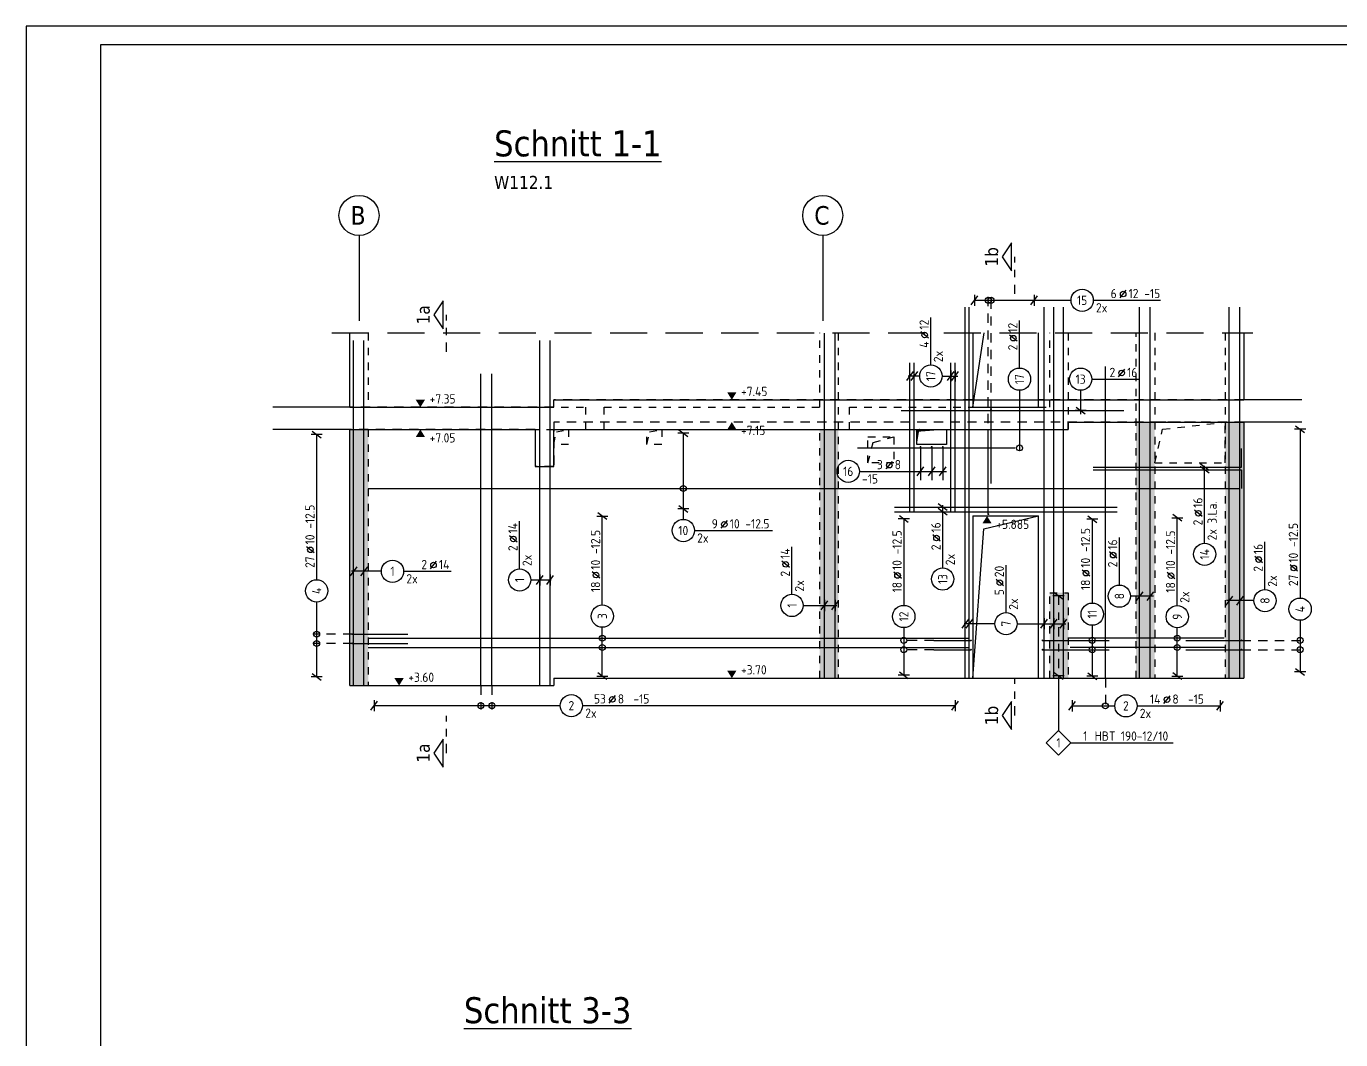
# Model space of a CAD drawing. Extents: x -17.6 to 69.1, y -6.7 to 29.7.
# Drawn here: x 0 to 17.72, y 16.05 to 29.7 of the extents above; entities that cross this region are included whole.
import ezdxf
from ezdxf.enums import TextEntityAlignment as Align

# ---------------------------------------------------------------- set-up
doc = ezdxf.new("R2010")
doc.units = 0
doc.header["$LTSCALE"] = 0.5
for name, pattern in [('AUSGEZOGEN', [1000.01, 1000, 0.01]), ('DASHDOTSMALL', [1.05, 0.5, -0.25, 0.05, -0.25]), ('DASHEDX2', [1.5, 1, -0.5]), ('DOT', [0.175, 0.05, -0.125]), ('HIDDEN', [0.375, 0.25, -0.125]), ('HIDDEN2', [0.187, 0.125, -0.062]), ('PUNKT', [0.175, 0.05, -0.125]), ('STRICHPUNKT2', [0.55, 0.25, -0.125, 0.05, -0.125]), ('VERDECKT', [0.375, 0.25, -0.125])]:
    doc.linetypes.add(name, pattern=pattern)
for name, color, linetype in [('ACHSEN', 7, 'Continuous'), ('AFU', 7, 'Continuous'), ('BETON', 7, 'Continuous'), ('DRUEBER', 7, 'Continuous'), ('grau_mittel', 7, 'Continuous'), ('HBT', 7, 'Continuous'), ('HILFE', 7, 'Continuous'), ('koten', 7, 'Continuous'), ('OBJEKT', 7, 'Continuous'), ('RAHMEN', 7, 'Continuous'), ('RND', 7, 'Continuous'), ('SCHATTEN', 15, 'Continuous'), ('SCHNITTE', 7, 'Continuous'), ('SFP_Achsen', 7, 'Continuous'), ('STAHL', 7, 'Continuous'), ('TEXT', 7, 'Continuous'), ('VERDECKT', 7, 'Continuous'), ('WBZ', 7, 'Continuous')]:
    doc.layers.add(name, color=color, linetype=linetype)
doc.styles.add('helv', font='tahoma.ttf')
doc.styles.add('txt', font='isocp.shx')
doc.linetypes.add('AFU_50K', pattern='A,0.15,["/",Standard,S=0.2,R=0,X=-0.01,Y=-0.1],0.07,["/",Standard,S=0.2,R=0,X=-0.01,Y=-0.1],0.15', length=0.37)
doc.linetypes.add('AFU_50L', pattern='A,0.75,["/",Standard,S=0.2,R=0,X=-0.01,Y=-0.1],0.07,["/",Standard,S=0.2,R=0,X=-0.01,Y=-0.1],0.75', length=1.57)
doc.linetypes.add('AFU_50M', pattern='A,0.45,["/",Standard,S=0.2,R=0,X=-0.01,Y=-0.1],0.07,["/",Standard,S=0.2,R=0,X=-0.01,Y=-0.1],0.45', length=0.97)

# ---------------------------------------------------------------- blocks, each defined once
blk = doc.blocks.new('RND_LEI')
at = {"layer": 'RND', "color": 7, "linetype": 'Continuous'}
blk.add_line((1.022, 0.066), (1.19, 0.27), dxfattribs=at)
for centre, radius in [((0, 0), 0.3), ((1.106, 0.168), 0.075)]:
    blk.add_circle(centre, radius, dxfattribs=at)
at = {"layer": 'RND', "color": 7, "linetype": 'Continuous', "style": 'txt'}
blk.add_attdef('POSL', text='', height=0.25, dxfattribs=at).set_placement((0, 0), align=Align.MIDDLE)
blk.add_attdef('ANZ', text='', height=0.25, dxfattribs=at).set_placement((0.931, 0.057), align=Align.RIGHT)
for tag, p in [('DUM', (1.253, 0.057)), ('ABSTD', (1.674, 0.057)), ('POSTXT', (0.374, -0.327))]:
    blk.add_attdef(tag, p, '', height=0.25, dxfattribs=at)
blk = doc.blocks.new('lei_gre')
at = {"layer": 'RND', "color": 7, "linetype": 'Continuous'}
for p, q in [((-0.09, -0.12), (0.09, 0.12)), ((0, 0.15), (0, -0.15))]:
    blk.add_line(p, q, dxfattribs=at)
blk = doc.blocks.new('SCHN-2')
at = {"layer": 'SCHNITTE', "color": 6, "linetype": 'Continuous'}
blk.add_lwpolyline([(0.378, 0.088), (0, 0.34), (-0.378, 0.088)], close=True, dxfattribs=at)
at = {"layer": 'SCHNITTE', "color": 1, "linetype": 'DASHDOTSMALL', "style": 'helv'}
blk.add_attdef('SCHN-2', text='', height=0.35, dxfattribs=at).set_placement((0, 0.45), align=Align.CENTER)
blk = doc.blocks.new('A1-19-0')
at = {"layer": 'RAHMEN'}
for p, q in [((103.1, 59.4), (0, 59.4)), ((0, 59.4), (0, 0))]:
    blk.add_line(p, q, dxfattribs=at)
at = {"layer": 'RAHMEN', "color": 5}
for p, q in [((102.6, 58.9), (2, 58.9)), ((2, 58.9), (2, 0.5))]:
    blk.add_line(p, q, dxfattribs=at)
blk = doc.blocks.new('okrd_o')
at = {"layer": 'koten', "color": 7, "linetype": 'Continuous'}
blk.add_solid([(-0.125, 0.202), (0.125, 0.202), (0, 0)], dxfattribs=at)
at = {"layer": 'koten', "style": 'txt'}
blk.add_attdef('OKRD', (0.25, 0.1), '', height=0.25, dxfattribs=at)
blk = doc.blocks.new('okrd_u')
at = {"layer": 'koten', "color": 7, "linetype": 'Continuous'}
blk.add_solid([(-0.125, -0.202), (0.125, -0.202), (0, 0)], dxfattribs=at)
at = {"layer": 'koten', "style": 'txt'}
blk.add_attdef('OKRD', (0.25, -0.35), '', height=0.25, dxfattribs=at)
blk = doc.blocks.new('HBT_LEI')
at = {"layer": 'HBT', "color": 7, "linetype": 'Continuous'}
blk.add_lwpolyline([(-0.33, 0), (0, 0.33), (0.33, 0), (0, -0.33)], close=True, dxfattribs=at)
at = {"layer": 'HBT', "color": 7, "linetype": 'Continuous', "style": 'txt'}
blk.add_attdef('POSH', text='', height=0.25, dxfattribs=at).set_placement((0, -0.126), align=Align.CENTER)
blk.add_attdef('STKH', text='', height=0.25, dxfattribs=at).set_placement((0.776, 0.055), align=Align.RIGHT)
at = {"layer": 'HBT', "style": 'txt'}
for tag, p in [('ARTH', (0.973, 0.055)), ('TEXTH', (0.415, -0.309))]:
    blk.add_attdef(tag, p, '', height=0.25, dxfattribs=at)

msp = doc.modelspace()

# ---------------------------------------------------------------- hatches: boundary and pattern name
at = {"layer": 'grau_mittel'}
for points in [[(14.96, 20.918), (15.21, 20.918), (15.21, 24.368), (14.96, 24.368)], [(16.41, 24.368), (16.16, 24.368), (16.16, 23.818), (16.16, 20.918), (16.41, 20.918)], [(4.36, 20.818), (4.61, 20.818), (4.61, 24.268), (4.36, 24.268)], [(10.695, 20.918), (10.945, 20.918), (10.945, 24.268), (10.695, 24.268)], [(14.045, 22.068), (13.795, 22.068), (13.795, 20.918), (14.045, 20.918)]]:
    msp.add_hatch(color=61, dxfattribs=at).paths.add_polyline_path(points)

# ---------------------------------------------------------------- linework, layer by layer
at = {"layer": 'ACHSEN', "color": 140, "linetype": 'AUSGEZOGEN'}
for p, q in [((4.485, 26.882), (4.485, 25.732)), ((10.735, 26.882), (10.735, 25.732))]:
    msp.add_line(p, q, dxfattribs=at)
at = {"layer": 'AFU', "color": 8, "linetype": 'AFU_50L'}
for p, q in [((7.11, 24.568), (7.11, 24.668)), ((7.11, 24.668), (12.76, 24.668)), ((13.645, 24.668), (16.41, 24.668)), ((4.36, 24.568), (7.11, 24.568)), ((14.045, 24.268), (14.045, 24.368)), ((14.045, 24.368), (16.41, 24.368)), ((4.36, 24.268), (6.86, 24.268)), ((7.11, 24.268), (14.045, 24.268)), ((7.11, 20.918), (12.76, 20.918)), ((7.11, 20.918), (7.11, 20.818)), ((13.645, 20.918), (16.41, 20.918)), ((4.36, 20.818), (7.11, 20.818))]:
    msp.add_line(p, q, dxfattribs=at)
at = {"layer": 'AFU', "color": 8, "linetype": 'AFU_50M'}
for p, q in [((6.86, 24.268), (6.86, 23.768)), ((7.11, 23.768), (7.11, 24.268))]:
    msp.add_line(p, q, dxfattribs=at)
at = {"layer": 'AFU', "color": 8, "linetype": 'AFU_50K'}
msp.add_line((6.86, 23.768), (7.11, 23.768), dxfattribs=at)
at = {"layer": 'BETON', "color": 6, "linetype": 'AUSGEZOGEN', "lineweight": -2}
for p, q in [((4.36, 24.568), (4.36, 25.569)), ((12.76, 25.569), (12.76, 24.568)), ((13.645, 24.568), (13.645, 25.569)), ((16.41, 25.569), (16.41, 24.668)), ((16.41, 24.368), (16.41, 20.918)), ((4.36, 20.818), (4.36, 24.268)), ((12.76, 23.103), (12.76, 20.918)), ((13.645, 20.918), (13.645, 23.103))]:
    msp.add_line(p, q, dxfattribs=at)
at = {"layer": 'BETON', "color": 6, "linetype": 'AUSGEZOGEN'}
for p, q in [((17.195, 24.668), (16.41, 24.668)), ((4.36, 24.568), (3.322, 24.568)), ((12.76, 24.568), (13.645, 24.568)), ((17.195, 24.368), (16.41, 24.368)), ((4.36, 24.268), (3.322, 24.268)), ((12.76, 23.103), (13.645, 23.103)), ((12.76, 20.918), (13.645, 20.918))]:
    msp.add_line(p, q, dxfattribs=at)
msp.add_lwpolyline([(12.005, 24.268), (12.405, 24.268), (12.405, 24.068), (12.005, 24.068)], close=True, dxfattribs=at)
at = {"layer": 'DRUEBER', "color": 7, "linetype": 'PUNKT', "lineweight": -2}
for p, q in [((4.61, 25.569), (4.61, 24.568)), ((10.695, 24.568), (10.695, 25.569)), ((10.945, 25.569), (10.945, 20.918)), ((13.795, 24.568), (13.795, 25.569)), ((14.045, 25.569), (14.045, 24.268)), ((14.96, 20.918), (14.96, 25.569)), ((15.21, 25.569), (15.21, 20.918)), ((16.16, 25.569), (16.16, 20.918)), ((4.61, 24.268), (4.61, 20.818)), ((10.695, 20.918), (10.695, 24.268)), ((13.795, 20.918), (13.795, 22.068)), ((14.045, 22.068), (14.045, 20.918))]:
    msp.add_line(p, q, dxfattribs=at)
at = {"layer": 'DRUEBER', "color": 7, "linetype": 'DOT'}
for p, q in [((4.61, 24.568), (7.54, 24.568)), ((7.54, 24.268), (7.54, 24.568)), ((7.79, 24.568), (10.695, 24.568)), ((7.79, 24.268), (7.79, 24.568)), ((11.095, 24.568), (12.76, 24.568)), ((11.095, 24.268), (11.095, 24.568)), ((13.645, 24.568), (13.795, 24.568)), ((16.16, 24.368), (16.41, 24.368)), ((4.61, 24.268), (7.54, 24.268)), ((7.79, 24.268), (10.695, 24.268)), ((11.095, 24.268), (14.045, 24.268))]:
    msp.add_line(p, q, dxfattribs=at)
at = {"layer": 'DRUEBER', "color": 7, "linetype": 'PUNKT'}
msp.add_line((13.795, 22.068), (14.045, 22.068), dxfattribs=at)
at = {"layer": 'HBT', "color": 6, "linetype": 'STRICHPUNKT2'}
msp.add_line((13.914, 22.029), (13.914, 20.949), dxfattribs=at)
at = {"layer": 'HBT', "color": 7, "linetype": 'AUSGEZOGEN'}
for p, q in [((13.914, 20.949), (13.914, 20.198)), ((14.079, 20.048), (15.461, 20.048))]:
    msp.add_line(p, q, dxfattribs=at)
at = {"layer": 'HILFE', "color": 102, "linetype": 'DASHEDX2'}
msp.add_line((4.118, 25.569), (16.531, 25.569), dxfattribs=at)
at = {"layer": 'OBJEKT', "color": 7, "linetype": 'AUSGEZOGEN'}
msp.add_line((12.76, 24.668), (13.645, 24.668), dxfattribs=at)
at = {"layer": 'RND', "color": 102, "linetype": 'VERDECKT'}
for p, q in [((12.967, 24.129), (12.967, 26.059)), ((13.004, 24.542), (13.004, 26.059)), ((13.205, 24.02), (13.438, 24.02)), ((4.395, 21.511), (3.864, 21.511)), ((4.395, 21.386), (3.864, 21.386)), ((12.234, 21.427), (11.778, 21.427)), ((12.234, 21.302), (11.778, 21.302)), ((16.379, 21.427), (17.22, 21.427)), ((16.379, 21.302), (17.22, 21.302)), ((14.545, 20.918), (14.545, 20.495)), ((6.126, 20.818), (6.126, 20.498)), ((6.276, 20.818), (6.276, 20.498))]:
    msp.add_line(p, q, dxfattribs=at)
at = {"layer": 'RND', "color": 7, "linetype": 'AUSGEZOGEN'}
for p, q in [((12.782, 26.009), (13.586, 26.009)), ((13.586, 26.009), (14.082, 26.009)), ((14.382, 26.009), (15.289, 26.009)), ((12.193, 25.138), (12.193, 25.778)), ((13.388, 25.096), (13.388, 25.736)), ((14.362, 24.946), (15.002, 24.946)), ((3.914, 24.202), (3.914, 22.244)), ((8.856, 24.218), (8.856, 23.198)), ((17.17, 24.272), (17.17, 21.998)), ((11.229, 23.704), (11.769, 23.704)), ((15.883, 22.737), (15.883, 23.377)), ((7.764, 21.904), (7.764, 23.101)), ((8.856, 23.198), (8.856, 23.057)), ((11.828, 23.066), (11.828, 21.899)), ((12.353, 22.403), (12.353, 23.043)), ((14.368, 23.061), (14.368, 21.93)), ((15.514, 21.896), (15.514, 23.077)), ((6.65, 22.391), (6.65, 23.031)), ((9.006, 22.907), (10.058, 22.907)), ((10.321, 22.048), (10.321, 22.688)), ((14.734, 22.173), (14.734, 22.813)), ((16.696, 22.113), (16.696, 22.753)), ((5.086, 22.358), (5.726, 22.358)), ((13.206, 21.802), (13.206, 22.442)), ((3.914, 21.944), (3.914, 20.934)), ((14.368, 21.63), (14.368, 20.945)), ((17.17, 21.698), (17.17, 21.002)), ((7.764, 20.947), (7.764, 21.604)), ((11.828, 21.599), (11.828, 20.957)), ((15.514, 20.944), (15.514, 21.596)), ((4.69, 20.548), (7.197, 20.548)), ((7.497, 20.548), (12.522, 20.548)), ((14.096, 20.545), (14.672, 20.545)), ((14.972, 20.545), (16.094, 20.545))]:
    msp.add_line(p, q, dxfattribs=at)
at = {"layer": 'RND', "color": 102, "linetype": 'AUSGEZOGEN'}
for p, q in [((12.043, 24.988), (11.887, 24.988)), ((12.343, 24.988), (12.556, 24.988)), ((13.388, 24.796), (13.388, 23.991)), ((14.212, 24.796), (14.212, 24.473)), ((15.883, 22.737), (15.883, 23.78)), ((11.229, 23.704), (12.403, 23.704)), ((12.353, 22.48), (12.353, 23.249)), ((4.786, 22.358), (4.382, 22.358)), ((6.8, 22.241), (7.075, 22.241)), ((15.194, 22.023), (14.884, 22.023)), ((10.471, 21.898), (10.926, 21.898)), ((16.546, 21.963), (16.176, 21.963)), ((13.056, 21.652), (12.643, 21.652)), ((13.356, 21.652), (14.011, 21.652))]:
    msp.add_line(p, q, dxfattribs=at)
at = {"layer": 'RND', "color": 1, "linetype": 'AUSGEZOGEN'}
for points in [[(12.655, 20.918), (12.655, 25.918)], [(12.71, 20.918), (12.71, 25.918)], [(13.72, 20.918), (13.72, 25.918)], [(13.85, 20.918), (13.85, 25.918)], [(13.981, 20.918), (13.981, 25.918)], [(15.007, 20.918), (15.007, 25.918)], [(15.151, 20.918), (15.151, 25.918)], [(16.214, 20.918), (16.214, 25.918)], [(16.359, 20.918), (16.359, 25.918)], [(10.76, 20.918), (10.76, 25.568)], [(10.903, 20.918), (10.903, 25.568)], [(4.409, 20.818), (4.409, 25.468)], [(4.552, 20.818), (4.552, 25.468)], [(6.92, 20.818), (6.92, 25.468)], [(7.063, 20.818), (7.063, 25.468)], [(11.908, 23.168), (11.908, 25.168)], [(11.967, 23.168), (11.967, 25.168)], [(12.461, 23.168), (12.461, 25.168)], [(12.52, 23.168), (12.52, 25.168)], [(6.126, 20.818), (6.126, 25.018)], [(6.276, 20.818), (6.276, 25.018)], [(14.545, 20.918), (14.545, 25.118)], [(11.794, 24.523), (14.794, 24.523)], [(13.004, 23.542), (13.004, 24.542)], [(12.967, 23.129), (12.967, 24.129)], [(11.205, 24.02), (13.205, 24.02)], [(12.054, 24.034), (12.054, 23.584)], [(12.204, 24.034), (12.204, 23.584)], [(12.354, 24.034), (12.354, 23.584)], [(14.381, 23.762), (16.381, 23.762), (16.381, 24.012)], [(14.381, 23.723), (16.381, 23.723), (16.381, 23.473)], [(4.61, 23.474), (16.36, 23.474)], [(11.702, 23.222), (14.702, 23.222)], [(11.702, 23.158), (14.702, 23.158)], [(4.395, 21.511), (5.145, 21.511)], [(4.61, 21.457), (12.71, 21.457)], [(16.145, 21.457), (14.045, 21.457)], [(4.395, 21.386), (5.145, 21.386)], [(4.61, 21.332), (12.71, 21.332)], [(12.234, 21.427), (12.734, 21.427)], [(12.234, 21.302), (12.734, 21.302)], [(13.697, 21.427), (14.597, 21.427)], [(13.697, 21.302), (14.597, 21.302)], [(16.17, 21.332), (14.07, 21.332)], [(15.629, 21.427), (16.379, 21.427)], [(15.629, 21.302), (16.379, 21.302)]]:
    msp.add_lwpolyline(points, dxfattribs=at)
at = {"layer": 'RND', "color": 7, "linetype": 'AUSGEZOGEN', "const_width": 0.0125}
for points in [[(12.997, 24.542, 1), (13.01, 24.542, 1)], [(12.048, 24.034, 1), (12.06, 24.034, 1)], [(12.198, 24.034, 1), (12.21, 24.034, 1)], [(12.348, 24.034, 1), (12.36, 24.034, 1)], [(12.961, 23.129, 1), (12.974, 23.129, 1)], [(4.389, 21.511, 1), (4.402, 21.511, 1)], [(12.728, 21.427, 1), (12.74, 21.427, 1)], [(13.691, 21.427, 1), (13.703, 21.427, 1)], [(16.373, 21.427, 1), (16.386, 21.427, 1)], [(4.389, 21.386, 1), (4.402, 21.386, 1)], [(12.728, 21.302, 1), (12.74, 21.302, 1)], [(13.691, 21.302, 1), (13.703, 21.302, 1)], [(16.373, 21.302, 1), (16.386, 21.302, 1)]]:
    msp.add_lwpolyline(points, format="xyb", close=True, dxfattribs=at)
at = {"layer": 'RND', "color": 7, "linetype": 'AUSGEZOGEN'}
for centre in [(12.967, 26.009), (13.004, 26.009), (13.388, 24.02), (8.856, 23.474), (3.914, 21.511), (7.764, 21.457), (11.828, 21.427), (14.368, 21.427), (15.514, 21.457), (17.17, 21.427), (3.914, 21.386), (7.764, 21.332), (11.828, 21.302), (14.368, 21.302), (15.514, 21.332), (17.17, 21.302), (6.126, 20.548), (6.276, 20.548), (14.545, 20.545)]:
    msp.add_circle(centre, 0.04, dxfattribs=at)
at = {"layer": 'SCHATTEN', "color": 1, "linetype": 'AUSGEZOGEN'}
msp.add_lwpolyline([(12.005, 24.068, 0, 0.0326, 0), (12.021, 24.266, 0, 0, 0), (12.005, 24.252, 0.0304, 0, 0), (12.405, 24.268, 0, 0, 0)], format="xyseb", dxfattribs=at)
at = {"layer": 'SCHNITTE', "color": 6, "linetype": 'STRICHPUNKT2'}
for p, q in [((13.324, 26.094), (13.324, 26.594)), ((5.663, 25.313), (5.663, 25.813)), ((13.324, 20.415), (13.324, 20.915)), ((5.663, 19.909), (5.663, 20.409))]:
    msp.add_line(p, q, dxfattribs=at)
at = {"layer": 'SFP_Achsen', "color": 7, "linetype": 'AUSGEZOGEN'}
for centre in [(4.485, 27.152), (10.735, 27.152)]:
    msp.add_circle(centre, 0.27, dxfattribs=at)
at = {"layer": 'STAHL', "color": 102, "linetype": 'AUSGEZOGEN'}
for p, q in [((12.76, 24.568), (12.912, 25.569)), ((12.907, 22.931), (13.645, 23.103)), ((12.76, 20.918), (12.907, 22.931))]:
    msp.add_line(p, q, dxfattribs=at)
at = {"layer": 'VERDECKT', "color": 7, "linetype": 'VERDECKT'}
for p, q in [((12.76, 24.668), (7.11, 24.668)), ((16.41, 24.668), (13.645, 24.668)), ((7.11, 24.568), (4.36, 24.568)), ((16.41, 24.368), (7.11, 24.368)), ((7.11, 24.368), (7.11, 23.768)), ((6.86, 24.268), (4.36, 24.268)), ((6.86, 24.268), (6.86, 23.768)), ((7.11, 23.768), (6.86, 23.768))]:
    msp.add_line(p, q, dxfattribs=at)
at = {"layer": 'VERDECKT', "color": 7, "linetype": 'HIDDEN'}
msp.add_line((7.11, 24.568), (7.11, 24.668), dxfattribs=at)
at = {"layer": 'WBZ', "color": 102, "linetype": 'HIDDEN2'}
for p, q in [((15.317, 24.271), (16.16, 24.368)), ((7.11, 24.068), (7.145, 24.236)), ((7.145, 24.236), (7.31, 24.268)), ((8.365, 24.068), (8.4, 24.236)), ((8.4, 24.236), (8.565, 24.268)), ((11.416, 24.095), (11.695, 24.168)), ((15.21, 23.818), (15.317, 24.271)), ((11.345, 23.818), (11.416, 24.095))]:
    msp.add_line(p, q, dxfattribs=at)
for points in [[(15.21, 23.818), (16.16, 23.818), (16.16, 24.368), (15.21, 24.368)], [(7.11, 24.268), (7.31, 24.268), (7.31, 24.068), (7.11, 24.068)], [(8.365, 24.268), (8.565, 24.268), (8.565, 24.068), (8.365, 24.068)], [(11.345, 24.168), (11.695, 24.168), (11.695, 23.818), (11.345, 23.818)]]:
    msp.add_lwpolyline(points, close=True, dxfattribs=at)

# ---------------------------------------------------------------- block references
at = {"layer": 'HBT', "color": 6, "linetype": 'STRICHPUNKT2', "xscale": 0.5, "yscale": 0.5, "zscale": 0.5, "rotation": 270}
for p in [(13.914, 22.029), (13.914, 20.949)]:
    msp.add_blockref('lei_gre', p, dxfattribs=at)
at = {"layer": 'HBT', "color": 7, "linetype": 'AUSGEZOGEN', "xscale": 0.5, "yscale": 0.5, "zscale": 0.5}
msp.add_blockref('HBT_LEI', (13.914, 20.048), dxfattribs=at).add_auto_attribs({'POSH': '1', 'STKH': '1', 'ARTH': 'HBT 190-12/10'})
at = {"layer": 'koten', "color": 7, "linetype": 'AUSGEZOGEN'}
ref = msp.add_blockref('okrd_o', (9.51, 24.668), dxfattribs=dict(at, xscale=0.5, yscale=0.5, zscale=0.5))
ref.add_attrib('OKRD', '+7.45', (9.635, 24.718), dxfattribs={"layer": '0', "color": 0, "linetype": 'ByBlock', "height": 0.125, "style": 'txt'})
at = {"layer": 'koten', "color": 6, "linetype": 'AUSGEZOGEN', "xscale": 0.5, "yscale": 0.5, "zscale": 0.5}
for name, p, values in [('okrd_o', (5.312, 24.568), {'OKRD': '+7.35'}), ('okrd_u', (5.312, 24.268), {'OKRD': '+7.05'})]:
    msp.add_blockref(name, p, dxfattribs=at).add_auto_attribs(values)
at = {"layer": 'koten', "color": 7, "linetype": 'AUSGEZOGEN'}
ref = msp.add_blockref('okrd_u', (9.51, 24.368), dxfattribs=dict(at, xscale=0.5, yscale=0.5, zscale=0.5))
ref.add_attrib('OKRD', '+7.15', (9.635, 24.193), dxfattribs={"layer": '0', "color": 0, "linetype": 'ByBlock', "height": 0.125, "style": 'txt'})
at = {"layer": 'koten', "color": 7, "linetype": 'AUSGEZOGEN', "xscale": 0.5, "yscale": 0.5, "zscale": 0.5}
msp.add_blockref('okrd_u', (12.95, 23.103), dxfattribs=at).add_auto_attribs({'OKRD': '+5.885'})
at = {"layer": 'koten', "color": 8, "linetype": 'AFU_50L', "xscale": 0.5, "yscale": 0.5, "zscale": 0.5}
msp.add_blockref('okrd_o', (9.51, 20.918), dxfattribs=at).add_auto_attribs({'OKRD': '+3.70'})
at = {"layer": 'koten', "color": 7, "linetype": 'AUSGEZOGEN'}
ref = msp.add_blockref('okrd_o', (5.025, 20.818), dxfattribs=dict(at, xscale=0.5, yscale=0.5, zscale=0.5))
ref.add_attrib('OKRD', '+3.60', (5.15, 20.868), dxfattribs={"layer": '0', "color": 0, "linetype": 'ByBlock', "height": 0.125, "style": 'txt'})
at = {"layer": 'RAHMEN', "color": 7, "linetype": 'AUSGEZOGEN', "xscale": 0.5, "yscale": 0.5, "zscale": 0.5}
msp.add_blockref('A1-19-0', (0, 0), dxfattribs=at)
at = {"layer": 'RND', "color": 7, "linetype": 'AUSGEZOGEN', "xscale": 0.5, "yscale": 0.5, "zscale": 0.5}
for p in [(12.782, 26.009), (13.586, 26.009), (4.69, 20.548), (12.522, 20.548), (14.096, 20.545), (16.094, 20.545)]:
    msp.add_blockref('lei_gre', p, dxfattribs=at)
for p, values in [((14.232, 26.009), {'POSL': '15', 'DUM': '12', 'ANZ': '6', 'ABSTD': '-15', 'POSTXT': '2x'}), ((14.212, 24.946), {'POSL': '13', 'DUM': '16', 'ANZ': '2'}), ((11.079, 23.704), {'POSL': '16', 'DUM': '8', 'ANZ': '3', 'POSTXT': '-15'}), ((8.856, 22.907), {'POSL': '10', 'DUM': '10', 'ANZ': '9', 'ABSTD': '-12.5', 'POSTXT': '2x'}), ((4.936, 22.358), {'POSL': '1', 'DUM': '14', 'ANZ': '2', 'POSTXT': '2x'}), ((7.347, 20.548), {'POSL': '2', 'DUM': '8', 'ANZ': '53', 'ABSTD': '-15', 'POSTXT': '2x'}), ((14.822, 20.545), {'POSL': '2', 'DUM': '8', 'ANZ': '14', 'ABSTD': '-15', 'POSTXT': '2x'})]:
    msp.add_blockref('RND_LEI', p, dxfattribs=at).add_auto_attribs(values)
at = {"layer": 'RND', "color": 7, "linetype": 'AUSGEZOGEN', "xscale": 0.5, "yscale": 0.5, "zscale": 0.5, "rotation": 90}
for p, values in [((12.193, 24.988), {'POSL': '17', 'DUM': '12', 'ANZ': '4', 'POSTXT': '2x'}), ((13.388, 24.946), {'POSL': '17', 'DUM': '12', 'ANZ': '2'}), ((3.914, 22.094), {'POSL': '4', 'DUM': '10', 'ANZ': '27', 'ABSTD': '-12.5'}), ((15.883, 22.587), {'POSL': '14', 'DUM': '16', 'ANZ': '2', 'POSTXT': '2x 3.La.'}), ((6.65, 22.241), {'POSL': '1', 'DUM': '14', 'ANZ': '2', 'POSTXT': '2x'}), ((7.764, 21.754), {'POSL': '3', 'DUM': '10', 'ANZ': '18', 'ABSTD': '-12.5'}), ((11.828, 21.749), {'POSL': '12', 'DUM': '10', 'ANZ': '18', 'ABSTD': '-12.5'}), ((12.353, 22.253), {'POSL': '13', 'DUM': '16', 'ANZ': '2', 'POSTXT': '2x'}), ((14.368, 21.78), {'POSL': '11', 'DUM': '10', 'ANZ': '18', 'ABSTD': '-12.5'}), ((15.514, 21.746), {'POSL': '9', 'DUM': '10', 'ANZ': '18', 'ABSTD': '-12.5', 'POSTXT': '2x'}), ((17.17, 21.848), {'POSL': '4', 'DUM': '10', 'ANZ': '27', 'ABSTD': '-12.5'}), ((14.734, 22.023), {'POSL': '8', 'DUM': '16', 'ANZ': '2'}), ((16.696, 21.963), {'POSL': '8', 'DUM': '16', 'ANZ': '2', 'POSTXT': '2x'}), ((10.321, 21.898), {'POSL': '1', 'DUM': '14', 'ANZ': '2', 'POSTXT': '2x'}), ((13.206, 21.652), {'POSL': '7', 'DUM': '20', 'ANZ': '5', 'POSTXT': '2x'})]:
    msp.add_blockref('RND_LEI', p, dxfattribs=at).add_auto_attribs(values)
at = {"layer": 'RND', "color": 102, "linetype": 'AUSGEZOGEN', "xscale": 0.5, "yscale": 0.5, "zscale": 0.5}
for p, rotation in [((11.908, 24.988), 180), ((11.967, 24.988), 180), ((14.212, 24.523), 270), ((15.883, 23.762), 90), ((15.883, 23.723), 90), ((12.353, 23.222), 90), ((12.353, 23.158), 90), ((4.409, 22.358), 180), ((4.552, 22.358), 180), ((15.007, 22.023), 180), ((15.151, 22.023), 180), ((16.214, 21.963), 180), ((16.359, 21.963), 180), ((12.655, 21.652), 180), ((12.71, 21.652), 180)]:
    msp.add_blockref('lei_gre', p, dxfattribs=dict(at, rotation=rotation))
for p in [(12.461, 24.988), (12.52, 24.988), (12.054, 23.704), (12.204, 23.704), (12.354, 23.704), (6.92, 22.241), (7.063, 22.241), (10.76, 21.898), (10.903, 21.898), (13.72, 21.652), (13.85, 21.652), (13.981, 21.652)]:
    msp.add_blockref('lei_gre', p, dxfattribs=at)
at = {"layer": 'RND', "color": 7, "linetype": 'AUSGEZOGEN', "xscale": 0.5, "yscale": 0.5, "zscale": 0.5}
for p, rotation in [((17.17, 24.272), 270), ((3.914, 24.202), 270), ((8.856, 24.218), 270), ((8.856, 23.198), 270), ((7.764, 23.101), 90), ((11.828, 23.066), 270), ((14.368, 23.061), 270), ((15.514, 23.077), 90), ((3.914, 20.934), 270), ((7.764, 20.947), 90), ((11.828, 20.957), 270), ((14.368, 20.945), 270), ((15.514, 20.944), 90), ((17.17, 21.002), 270)]:
    msp.add_blockref('lei_gre', p, dxfattribs=dict(at, rotation=rotation))
at = {"layer": 'SCHNITTE', "color": 6, "linetype": 'STRICHPUNKT2', "xscale": 0.5, "yscale": 0.5, "zscale": 0.5, "rotation": 90}
for p, values in [((13.324, 26.594), {'SCHN-2': '1b'}), ((5.663, 25.813), {'SCHN-2': '1a'}), ((13.324, 20.415), {'SCHN-2': '1b'}), ((5.663, 19.909), {'SCHN-2': '1a'})]:
    msp.add_blockref('SCHN-2', p, dxfattribs=at).add_auto_attribs(values)

# ---------------------------------------------------------------- texts
at = {"layer": 'SFP_Achsen', "color": 6, "linetype": 'AUSGEZOGEN', "style": 'helv'}
for s, p in [('B', (4.371, 27.028)), ('C', (10.621, 27.028))]:
    msp.add_text(s, height=0.25, dxfattribs=at).set_placement(p)
at = {"layer": 'TEXT', "color": 5, "linetype": 'AUSGEZOGEN', "style": 'helv'}
for s, p in [('%%uSchnitt 1-1', (6.306, 27.948)), ('%%USchnitt 3-3', (5.899, 16.27))]:
    msp.add_text(s, height=0.35, dxfattribs=at).set_placement(p)
at = {"layer": 'TEXT', "color": 1, "linetype": 'AUSGEZOGEN', "style": 'helv'}
msp.add_text('W112.1', height=0.175, dxfattribs=at).set_placement((6.306, 27.51))

doc.saveas('drawing.dxf')
